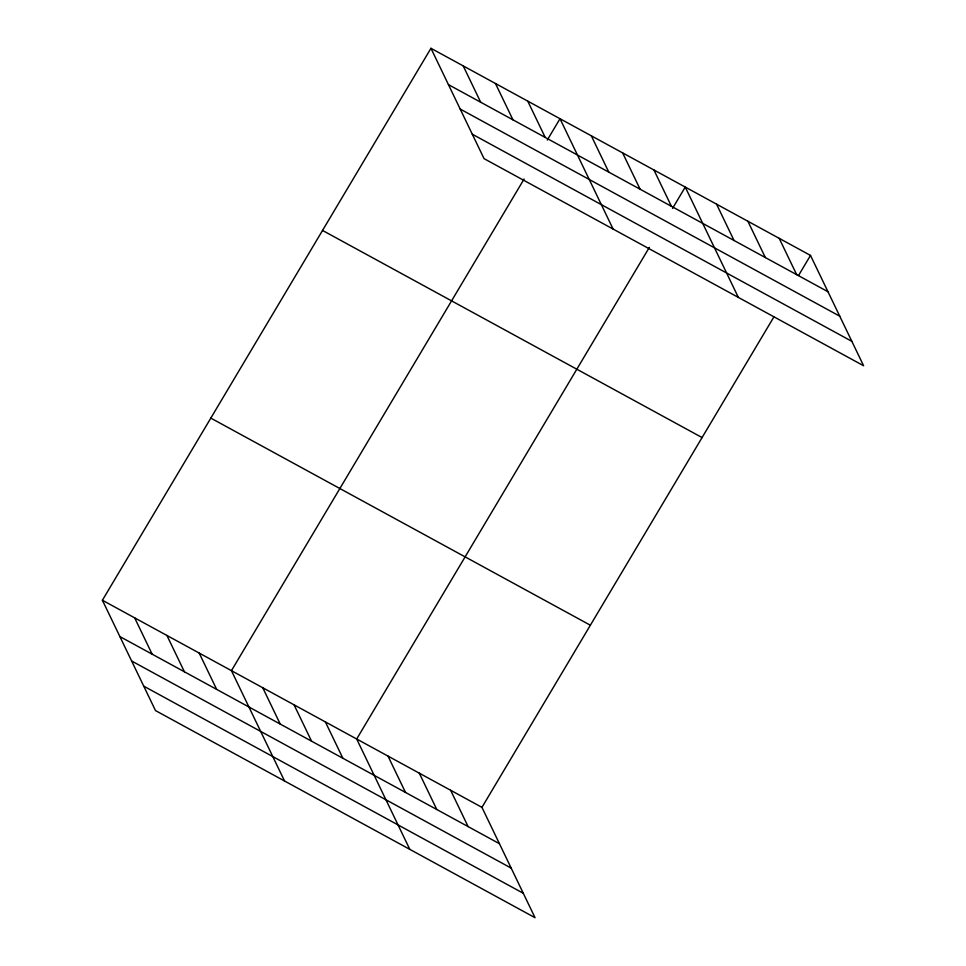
<?xml version="1.0" encoding="UTF-8"?>
<svg xmlns="http://www.w3.org/2000/svg" width="966" height="966" viewBox="0 0 966 966"><rect width="100%" height="100%" fill="white"/><g stroke="black" fill="none" stroke-linecap="round" stroke-linejoin="round"><path stroke-width="1.45" d="M102.396 600.248L481.949 807.359L535.043 917.7L155.502 710.578L102.396 600.248L430.957 48.3L810.498 255.422L863.604 365.752L484.051 158.641L430.957 48.3M524.103 179.012L231.442 670.67L284.547 780.999M547.287 140.07L560.002 118.721L613.096 229.063M649.357 247.368L356.695 739.014L409.801 849.356M672.541 208.427L685.244 187.066L738.35 297.407M481.949 807.359L773.863 316.969M798.532 275.515L810.498 255.422M448.429 84.622L827.983 291.744M460.19 109.049L839.732 316.172M472.302 134.214L851.843 341.336M322.523 230.439L702.077 437.562M210.817 418.109L590.371 625.219M119.881 636.57L499.434 843.692M131.642 660.998L511.183 868.108M143.753 686.162L523.294 893.272M779.188 238.324L796.672 274.658M747.877 221.238L765.35 257.572M716.555 204.152L734.039 240.486M653.934 169.98L671.418 206.313M622.623 152.894L640.108 189.215M591.313 135.808L608.797 172.129M527.738 101.116L545.222 137.438M495.473 83.511L512.958 119.832M463.209 65.905L480.694 102.227M450.639 790.273L468.112 826.606M419.316 773.186L436.801 809.52M388.006 756.1L405.491 792.422M325.385 721.928L342.87 758.25M294.075 704.842L311.559 741.163M262.764 687.756L280.237 724.077M199.189 653.064L216.662 689.386M166.925 635.459L184.409 671.781M134.66 617.854L152.145 654.175"/></g></svg>
